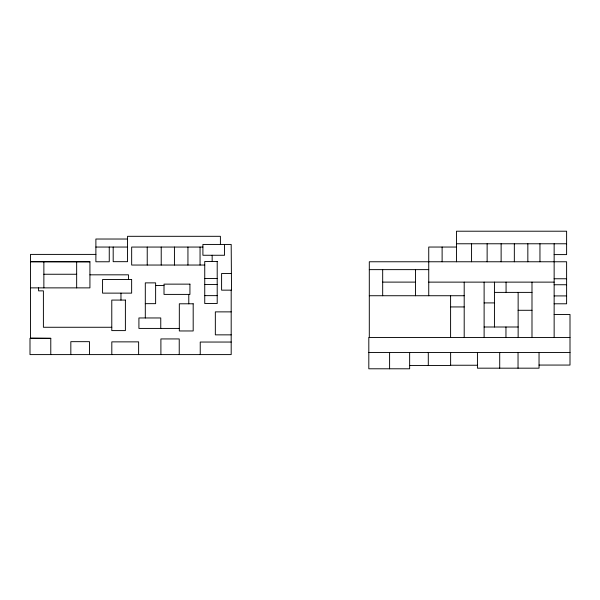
<?xml version="1.0" encoding="UTF-8"?>
<svg xmlns="http://www.w3.org/2000/svg" width="600" height="600" viewBox="0 0 600 600"><rect width="100%" height="100%" fill="white"/><g stroke="black" fill="none" stroke-linecap="round" stroke-linejoin="round"><path stroke-width="0.9" d="M127.545 239.025L95.887 239.025L95.887 261.772L109.26 261.772L109.26 247.05M456.472 243.772L566.61 243.772M456.472 247.042L428.737 247.042L428.737 295.733M95.887 247.05L127.545 247.05M202.905 247.058L131.663 247.058L131.663 265.043L204.743 265.043M95.887 254.407L30.495 254.407L30.495 338.145L50.782 338.325L50.782 354.593M554.145 254.595L566.61 254.595L566.61 231.21L456.472 231.21L456.472 261.765M30.495 261.772L89.925 261.772L89.925 287.873L30.495 287.873M369.3 269.632L428.737 269.632M231.517 273.502L221.595 273.502L221.595 290.153L231.517 290.153L231.188 244.44L202.905 244.44L202.905 255.263L224.542 255.263L224.542 244.44M43.867 274.252L76.657 274.252M89.925 274.822L128.475 274.822L128.475 279.517M204.743 278.483L217.208 278.483M554.145 278.76L566.61 278.76M382.68 282.112L415.47 282.112M428.737 282.127L554.145 282.127M204.743 284.468L217.208 284.468M554.145 284.745L566.61 284.745M155.625 285.517L164.01 285.517M494.438 292.395L531.99 292.395M204.743 295.635L217.208 295.635M369.3 295.733L464.197 295.733M554.145 295.913L566.61 295.913M484.118 302.91L494.438 302.91M145.305 303.66L155.625 303.66L155.625 282.87L145.305 282.87L145.305 317.962M554.145 303.788L566.61 303.788L566.61 261.765L369.3 261.765L369.3 337.462M450.592 306.938L464.197 306.938M518.138 310.29L531.99 310.29M231.188 311.873L215.34 311.873L215.34 334.853L231.188 334.853M554.145 314.483L570 314.483L570 365.062L539.04 365.062M484.118 327L518.138 327M111.78 327.27L43.402 327.27L43.402 290.858L38.572 290.858L38.572 287.873M179.325 328.425L138.915 328.425L138.915 317.962L160.762 317.962L160.762 328.425M570 337.462L368.812 337.462L368.812 368.79L409.643 368.79L409.643 352.515M50.782 338.325L30 338.325L30 354.593L231.188 354.593L231.188 290.153M231.188 342.045L200.235 342.045L200.235 354.593M368.812 352.515L570 352.515M450.623 365.243L477.435 365.243M409.643 365.445L450.623 365.445L450.623 352.515M30.495 261.675L89.925 261.772M554.145 243.772L554.145 337.462M539.955 243.772L539.955 261.765M539.04 352.515L539.04 368.175L477.435 368.175L477.435 352.515M531.99 282.127L531.99 337.462M527.842 243.772L527.842 261.765M518.138 292.395L518.138 337.462M518.04 352.515L518.04 368.175M514.335 243.772L514.335 261.765M506.07 282.127L506.07 292.395M505.957 327L505.957 337.462M501.127 243.772L501.127 261.765M499.71 352.515L499.71 368.175M494.438 282.127L494.438 327M487.132 243.772L487.132 261.765M484.118 282.127L484.118 337.462M471.562 243.772L471.562 261.765M464.197 282.127L464.197 337.462M450.592 295.733L450.592 337.462M442.118 247.042L442.118 261.765M428.295 352.515L428.295 365.445M415.47 269.632L415.47 295.733M389.595 352.515L389.595 368.79M382.68 269.632L382.68 295.733M220.403 244.44L220.403 236.31L127.545 236.31L127.545 261.675L113.19 261.675L113.19 247.05M212.16 255.263L212.16 261.487M200.055 247.058L200.055 265.043M188.782 294.405L188.782 303.788M187.942 247.058L187.942 265.043M179.235 354.593L179.235 338.933L160.898 338.933L160.898 354.593M174.435 247.058L174.435 265.043M161.22 247.058L161.22 265.043M147.233 247.058L147.233 265.043M138.623 354.593L138.623 341.865L111.81 341.865L111.81 354.593M120.968 293.13L120.968 300.075M89.49 354.593L89.49 341.663L70.83 341.663L70.83 354.593M76.657 261.772L76.657 287.873M43.867 261.772L43.867 287.873M217.208 261.487L204.743 261.487L204.743 303.51L217.208 303.51L217.208 261.487M131.64 279.517L102.562 279.517L102.562 293.13L131.64 293.13L131.64 279.517M189.93 284.138L164.01 284.138L164.01 294.405L189.93 294.405L189.93 284.138M125.392 300.075L111.78 300.075L111.78 330.6L125.392 330.6L125.392 300.075M193.185 303.788L179.325 303.788L179.325 330.96L193.185 330.96L193.185 303.788"/></g></svg>
